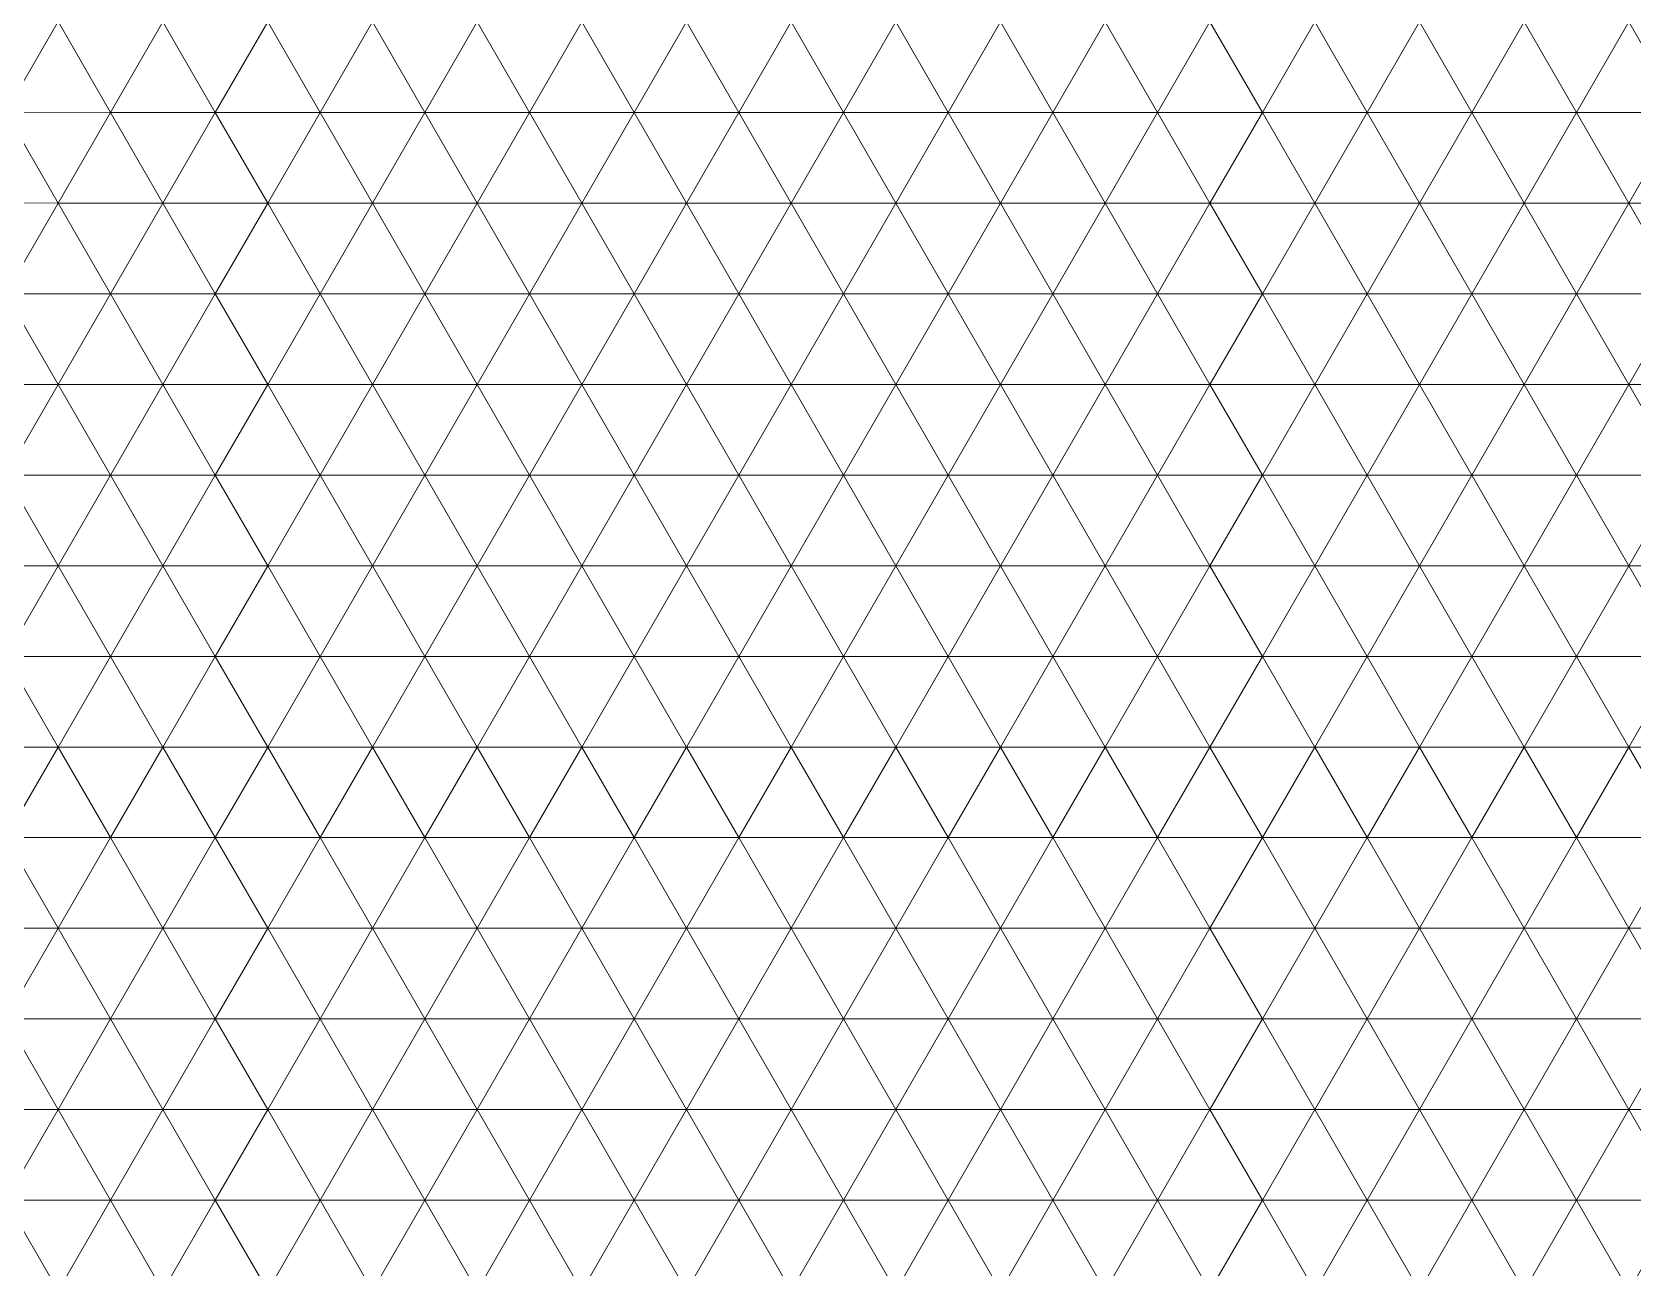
# Model space of a CAD drawing. Extents: x 1.2 to 53.9, y -43.5 to 3.2.
# Drawn here: x 5.05 to 8.108, y -31.497 to -29.135 of the extents above; entities that cross this region are included whole.
import ezdxf

# ---------------------------------------------------------------- set-up
doc = ezdxf.new("R2010")
doc.units = 0
doc.header["$MEASUREMENT"] = 0
doc.layers.add('layer', color=7, linetype='Continuous')

msp = doc.modelspace()

# ---------------------------------------------------------------- linework, layer by layer
at = {"layer": 'layer', "color": 47, "lineweight": 9}
for points in [[(4.8994, -29.1143), (4.9998, -29.2882), (5.0997, -29.1148)], [(4.9998, -29.2882), (5.1999, -29.2884), (5.0997, -29.1148)], [(5.0997, -29.1148), (5.1999, -29.2884), (5.2999, -29.1152)], [(5.1999, -29.2884), (5.4, -29.2886), (5.2999, -29.1152)], [(5.2999, -29.1152), (5.4, -29.2886), (5.5, -29.1153)], [(5.4, -29.2886), (5.6, -29.2886), (5.5, -29.1153)], [(5.5, -29.1153), (5.6, -29.2886), (5.7, -29.1154)], [(5.6, -29.2886), (5.8, -29.2887), (5.7, -29.1154)], [(5.7, -29.1154), (5.8, -29.2887), (5.9, -29.1154)], [(5.8, -29.2887), (6, -29.2887), (5.9, -29.1154)], [(5.9, -29.1154), (6, -29.2887), (6.1, -29.1155)], [(6, -29.2887), (6.2, -29.2887), (6.1, -29.1155)], [(6.1, -29.1155), (6.2, -29.2887), (6.3, -29.1155)], [(6.2, -29.2887), (6.4, -29.2887), (6.3, -29.1155)], [(6.3, -29.1155), (6.4, -29.2887), (6.5, -29.1155)], [(6.4, -29.2887), (6.6, -29.2887), (6.5, -29.1155)], [(6.5, -29.1155), (6.6, -29.2887), (6.7, -29.1155)], [(6.6, -29.2887), (6.8, -29.2887), (6.7, -29.1155)], [(6.7, -29.1155), (6.8, -29.2887), (6.9, -29.1155)], [(6.8, -29.2887), (7, -29.2887), (6.9, -29.1155)], [(6.9, -29.1155), (7, -29.2887), (7.1, -29.1155)], [(7, -29.2887), (7.2, -29.2887), (7.1, -29.1155)], [(7.1, -29.1155), (7.2, -29.2887), (7.3, -29.1155)], [(7.2, -29.2887), (7.4, -29.2887), (7.3, -29.1155)], [(7.3, -29.1155), (7.4, -29.2887), (7.5, -29.1155)], [(7.4, -29.2887), (7.6, -29.2887), (7.5, -29.1155)], [(7.5, -29.1155), (7.6, -29.2887), (7.7, -29.1155)], [(7.6, -29.2887), (7.8, -29.2887), (7.7, -29.1155)], [(7.7, -29.1155), (7.8, -29.2887), (7.9, -29.1155)], [(7.8, -29.2887), (8, -29.2887), (7.9, -29.1155)], [(7.9, -29.1155), (8, -29.2887), (8.1, -29.1155)], [(8, -29.2887), (8.2, -29.2887), (8.1, -29.1155)], [(8.1, -29.1155), (8.2, -29.2887), (8.3, -29.1155)], [(4.8999, -29.4615), (5.0999, -29.4617), (4.9998, -29.2882)], [(4.9998, -29.2882), (5.0999, -29.4617), (5.1999, -29.2884)], [(5.0999, -29.4617), (5.3, -29.4618), (5.1999, -29.2884)], [(5.1999, -29.2884), (5.3, -29.4618), (5.4, -29.2886)], [(5.3, -29.4618), (5.5, -29.4618), (5.4, -29.2886)], [(5.4, -29.2886), (5.5, -29.4618), (5.6, -29.2886)], [(5.5, -29.4618), (5.7, -29.4619), (5.6, -29.2886)], [(5.6, -29.2886), (5.7, -29.4619), (5.8, -29.2887)], [(5.7, -29.4619), (5.9, -29.4619), (5.8, -29.2887)], [(5.8, -29.2887), (5.9, -29.4619), (6, -29.2887)], [(5.9, -29.4619), (6.1, -29.4619), (6, -29.2887)], [(6, -29.2887), (6.1, -29.4619), (6.2, -29.2887)], [(6.1, -29.4619), (6.3, -29.4619), (6.2, -29.2887)], [(6.2, -29.2887), (6.3, -29.4619), (6.4, -29.2887)], [(6.3, -29.4619), (6.5, -29.4619), (6.4, -29.2887)], [(6.4, -29.2887), (6.5, -29.4619), (6.6, -29.2887)], [(6.5, -29.4619), (6.7, -29.4619), (6.6, -29.2887)], [(6.6, -29.2887), (6.7, -29.4619), (6.8, -29.2887)], [(6.7, -29.4619), (6.9, -29.4619), (6.8, -29.2887)], [(6.8, -29.2887), (6.9, -29.4619), (7, -29.2887)], [(6.9, -29.4619), (7.1, -29.4619), (7, -29.2887)], [(7, -29.2887), (7.1, -29.4619), (7.2, -29.2887)], [(7.1, -29.4619), (7.3, -29.4619), (7.2, -29.2887)], [(7.2, -29.2887), (7.3, -29.4619), (7.4, -29.2887)], [(7.3, -29.4619), (7.5, -29.4619), (7.4, -29.2887)], [(7.4, -29.2887), (7.5, -29.4619), (7.6, -29.2887)], [(7.5, -29.4619), (7.7, -29.4619), (7.6, -29.2887)], [(7.6, -29.2887), (7.7, -29.4619), (7.8, -29.2887)], [(7.7, -29.4619), (7.9, -29.4619), (7.8, -29.2887)], [(7.8, -29.2887), (7.9, -29.4619), (8, -29.2887)], [(7.9, -29.4619), (8.1, -29.4619), (8, -29.2887)], [(8, -29.2887), (8.1, -29.4619), (8.2, -29.2887)], [(8.1, -29.4619), (8.3, -29.4619), (8.2, -29.2887)], [(4.8999, -29.4615), (5, -29.635), (5.0999, -29.4617)], [(5, -29.635), (5.2, -29.635), (5.0999, -29.4617)], [(5.0999, -29.4617), (5.2, -29.635), (5.3, -29.4618)], [(5.2, -29.635), (5.4, -29.6351), (5.3, -29.4618)], [(5.3, -29.4618), (5.4, -29.6351), (5.5, -29.4618)], [(5.4, -29.6351), (5.6, -29.6351), (5.5, -29.4618)], [(5.5, -29.4618), (5.6, -29.6351), (5.7, -29.4619)], [(5.6, -29.6351), (5.8, -29.6351), (5.7, -29.4619)], [(5.7, -29.4619), (5.8, -29.6351), (5.9, -29.4619)], [(5.8, -29.6351), (6, -29.6351), (5.9, -29.4619)], [(5.9, -29.4619), (6, -29.6351), (6.1, -29.4619)], [(6, -29.6351), (6.2, -29.6351), (6.1, -29.4619)], [(6.1, -29.4619), (6.2, -29.6351), (6.3, -29.4619)], [(6.2, -29.6351), (6.4, -29.6351), (6.3, -29.4619)], [(6.3, -29.4619), (6.4, -29.6351), (6.5, -29.4619)], [(6.4, -29.6351), (6.6, -29.6351), (6.5, -29.4619)], [(6.5, -29.4619), (6.6, -29.6351), (6.7, -29.4619)], [(6.6, -29.6351), (6.8, -29.6351), (6.7, -29.4619)], [(6.7, -29.4619), (6.8, -29.6351), (6.9, -29.4619)], [(6.8, -29.6351), (7, -29.6351), (6.9, -29.4619)], [(6.9, -29.4619), (7, -29.6351), (7.1, -29.4619)], [(7, -29.6351), (7.2, -29.6351), (7.1, -29.4619)], [(7.1, -29.4619), (7.2, -29.6351), (7.3, -29.4619)], [(7.2, -29.6351), (7.4, -29.6351), (7.3, -29.4619)], [(7.3, -29.4619), (7.4, -29.6351), (7.5, -29.4619)], [(7.4, -29.6351), (7.6, -29.6351), (7.5, -29.4619)], [(7.5, -29.4619), (7.6, -29.6351), (7.7, -29.4619)], [(7.6, -29.6351), (7.8, -29.6351), (7.7, -29.4619)], [(7.7, -29.4619), (7.8, -29.6351), (7.9, -29.4619)], [(7.8, -29.6351), (8, -29.6351), (7.9, -29.4619)], [(7.9, -29.4619), (8, -29.6351), (8.1, -29.4619)], [(8, -29.6351), (8.2, -29.6351), (8.1, -29.4619)], [(8.1, -29.4619), (8.2, -29.6351), (8.3, -29.4619)], [(4.9, -29.8082), (5.1, -29.8082), (5, -29.635)], [(5, -29.635), (5.1, -29.8082), (5.2, -29.635)], [(5.1, -29.8082), (5.3, -29.8083), (5.2, -29.635)], [(5.2, -29.635), (5.3, -29.8083), (5.4, -29.6351)], [(5.3, -29.8083), (5.5, -29.8083), (5.4, -29.6351)], [(5.4, -29.6351), (5.5, -29.8083), (5.6, -29.6351)], [(5.5, -29.8083), (5.7, -29.8083), (5.6, -29.6351)], [(5.6, -29.6351), (5.7, -29.8083), (5.8, -29.6351)], [(5.7, -29.8083), (5.9, -29.8083), (5.8, -29.6351)], [(5.8, -29.6351), (5.9, -29.8083), (6, -29.6351)], [(5.9, -29.8083), (6.1, -29.8083), (6, -29.6351)], [(6, -29.6351), (6.1, -29.8083), (6.2, -29.6351)], [(6.1, -29.8083), (6.3, -29.8083), (6.2, -29.6351)], [(6.2, -29.6351), (6.3, -29.8083), (6.4, -29.6351)], [(6.3, -29.8083), (6.5, -29.8083), (6.4, -29.6351)], [(6.4, -29.6351), (6.5, -29.8083), (6.6, -29.6351)], [(6.5, -29.8083), (6.7, -29.8083), (6.6, -29.6351)], [(6.6, -29.6351), (6.7, -29.8083), (6.8, -29.6351)], [(6.7, -29.8083), (6.9, -29.8083), (6.8, -29.6351)], [(6.8, -29.6351), (6.9, -29.8083), (7, -29.6351)], [(6.9, -29.8083), (7.1, -29.8083), (7, -29.6351)], [(7, -29.6351), (7.1, -29.8083), (7.2, -29.6351)], [(7.1, -29.8083), (7.3, -29.8083), (7.2, -29.6351)], [(7.2, -29.6351), (7.3, -29.8083), (7.4, -29.6351)], [(7.3, -29.8083), (7.5, -29.8083), (7.4, -29.6351)], [(7.4, -29.6351), (7.5, -29.8083), (7.6, -29.6351)], [(7.5, -29.8083), (7.7, -29.8083), (7.6, -29.6351)], [(7.6, -29.6351), (7.7, -29.8083), (7.8, -29.6351)], [(7.7, -29.8083), (7.9, -29.8083), (7.8, -29.6351)], [(7.8, -29.6351), (7.9, -29.8083), (8, -29.6351)], [(7.9, -29.8083), (8.1, -29.8083), (8, -29.6351)], [(8, -29.6351), (8.1, -29.8083), (8.2, -29.6351)], [(8.1, -29.8083), (8.3, -29.8083), (8.2, -29.6351)], [(4.9, -29.8082), (5, -29.9815), (5.1, -29.8082)], [(5, -29.9815), (5.2, -29.9815), (5.1, -29.8082)], [(5.1, -29.8082), (5.2, -29.9815), (5.3, -29.8083)], [(5.2, -29.9815), (5.4, -29.9815), (5.3, -29.8083)], [(5.3, -29.8083), (5.4, -29.9815), (5.5, -29.8083)], [(5.4, -29.9815), (5.6, -29.9815), (5.5, -29.8083)], [(5.5, -29.8083), (5.6, -29.9815), (5.7, -29.8083)], [(5.6, -29.9815), (5.8, -29.9815), (5.7, -29.8083)], [(5.7, -29.8083), (5.8, -29.9815), (5.9, -29.8083)], [(5.8, -29.9815), (6, -29.9815), (5.9, -29.8083)], [(5.9, -29.8083), (6, -29.9815), (6.1, -29.8083)], [(6, -29.9815), (6.2, -29.9815), (6.1, -29.8083)], [(6.1, -29.8083), (6.2, -29.9815), (6.3, -29.8083)], [(6.2, -29.9815), (6.4, -29.9815), (6.3, -29.8083)], [(6.3, -29.8083), (6.4, -29.9815), (6.5, -29.8083)], [(6.4, -29.9815), (6.6, -29.9815), (6.5, -29.8083)], [(6.5, -29.8083), (6.6, -29.9815), (6.7, -29.8083)], [(6.6, -29.9815), (6.8, -29.9815), (6.7, -29.8083)], [(6.7, -29.8083), (6.8, -29.9815), (6.9, -29.8083)], [(6.8, -29.9815), (7, -29.9815), (6.9, -29.8083)], [(6.9, -29.8083), (7, -29.9815), (7.1, -29.8083)], [(7, -29.9815), (7.2, -29.9815), (7.1, -29.8083)], [(7.1, -29.8083), (7.2, -29.9815), (7.3, -29.8083)], [(7.2, -29.9815), (7.4, -29.9815), (7.3, -29.8083)], [(7.3, -29.8083), (7.4, -29.9815), (7.5, -29.8083)], [(7.4, -29.9815), (7.6, -29.9815), (7.5, -29.8083)], [(7.5, -29.8083), (7.6, -29.9815), (7.7, -29.8083)], [(7.6, -29.9815), (7.8, -29.9815), (7.7, -29.8083)], [(7.7, -29.8083), (7.8, -29.9815), (7.9, -29.8083)], [(7.8, -29.9815), (8, -29.9815), (7.9, -29.8083)], [(7.9, -29.8083), (8, -29.9815), (8.1, -29.8083)], [(8, -29.9815), (8.2, -29.9815), (8.1, -29.8083)], [(8.1, -29.8083), (8.2, -29.9815), (8.3, -29.8083)], [(4.9, -30.1547), (5.1, -30.1547), (5, -29.9815)], [(5, -29.9815), (5.1, -30.1547), (5.2, -29.9815)], [(5.1, -30.1547), (5.3, -30.1547), (5.2, -29.9815)], [(5.2, -29.9815), (5.3, -30.1547), (5.4, -29.9815)], [(5.3, -30.1547), (5.5, -30.1547), (5.4, -29.9815)], [(5.4, -29.9815), (5.5, -30.1547), (5.6, -29.9815)], [(5.5, -30.1547), (5.7, -30.1547), (5.6, -29.9815)], [(5.6, -29.9815), (5.7, -30.1547), (5.8, -29.9815)], [(5.7, -30.1547), (5.9, -30.1547), (5.8, -29.9815)], [(5.8, -29.9815), (5.9, -30.1547), (6, -29.9815)], [(5.9, -30.1547), (6.1, -30.1547), (6, -29.9815)], [(6, -29.9815), (6.1, -30.1547), (6.2, -29.9815)], [(6.1, -30.1547), (6.3, -30.1547), (6.2, -29.9815)], [(6.2, -29.9815), (6.3, -30.1547), (6.4, -29.9815)], [(6.3, -30.1547), (6.5, -30.1547), (6.4, -29.9815)], [(6.4, -29.9815), (6.5, -30.1547), (6.6, -29.9815)], [(6.5, -30.1547), (6.7, -30.1547), (6.6, -29.9815)], [(6.6, -29.9815), (6.7, -30.1547), (6.8, -29.9815)], [(6.7, -30.1547), (6.9, -30.1547), (6.8, -29.9815)], [(6.8, -29.9815), (6.9, -30.1547), (7, -29.9815)], [(6.9, -30.1547), (7.1, -30.1547), (7, -29.9815)], [(7, -29.9815), (7.1, -30.1547), (7.2, -29.9815)], [(7.1, -30.1547), (7.3, -30.1547), (7.2, -29.9815)], [(7.2, -29.9815), (7.3, -30.1547), (7.4, -29.9815)], [(7.3, -30.1547), (7.5, -30.1547), (7.4, -29.9815)], [(7.4, -29.9815), (7.5, -30.1547), (7.6, -29.9815)], [(7.5, -30.1547), (7.7, -30.1547), (7.6, -29.9815)], [(7.6, -29.9815), (7.7, -30.1547), (7.8, -29.9815)], [(7.7, -30.1547), (7.9, -30.1547), (7.8, -29.9815)], [(7.8, -29.9815), (7.9, -30.1547), (8, -29.9815)], [(7.9, -30.1547), (8.1, -30.1547), (8, -29.9815)], [(8, -29.9815), (8.1, -30.1547), (8.2, -29.9815)], [(8.1, -30.1547), (8.3, -30.1547), (8.2, -29.9815)], [(4.9, -30.1547), (5, -30.3279), (5.1, -30.1547)], [(5, -30.3279), (5.2, -30.3279), (5.1, -30.1547)], [(5.1, -30.1547), (5.2, -30.3279), (5.3, -30.1547)], [(5.2, -30.3279), (5.4, -30.3279), (5.3, -30.1547)], [(5.3, -30.1547), (5.4, -30.3279), (5.5, -30.1547)], [(5.4, -30.3279), (5.6, -30.3279), (5.5, -30.1547)], [(5.5, -30.1547), (5.6, -30.3279), (5.7, -30.1547)], [(5.6, -30.3279), (5.8, -30.3279), (5.7, -30.1547)], [(5.7, -30.1547), (5.8, -30.3279), (5.9, -30.1547)], [(5.8, -30.3279), (6, -30.3279), (5.9, -30.1547)], [(5.9, -30.1547), (6, -30.3279), (6.1, -30.1547)], [(6, -30.3279), (6.2, -30.3279), (6.1, -30.1547)], [(6.1, -30.1547), (6.2, -30.3279), (6.3, -30.1547)], [(6.2, -30.3279), (6.4, -30.3279), (6.3, -30.1547)], [(6.3, -30.1547), (6.4, -30.3279), (6.5, -30.1547)], [(6.4, -30.3279), (6.6, -30.3279), (6.5, -30.1547)], [(6.5, -30.1547), (6.6, -30.3279), (6.7, -30.1547)], [(6.6, -30.3279), (6.8, -30.3279), (6.7, -30.1547)], [(6.7, -30.1547), (6.8, -30.3279), (6.9, -30.1547)], [(6.8, -30.3279), (7, -30.3279), (6.9, -30.1547)], [(6.9, -30.1547), (7, -30.3279), (7.1, -30.1547)], [(7, -30.3279), (7.2, -30.3279), (7.1, -30.1547)], [(7.1, -30.1547), (7.2, -30.3279), (7.3, -30.1547)], [(7.2, -30.3279), (7.4, -30.3279), (7.3, -30.1547)], [(7.3, -30.1547), (7.4, -30.3279), (7.5, -30.1547)], [(7.4, -30.3279), (7.6, -30.3279), (7.5, -30.1547)], [(7.5, -30.1547), (7.6, -30.3279), (7.7, -30.1547)], [(7.6, -30.3279), (7.8, -30.3279), (7.7, -30.1547)], [(7.7, -30.1547), (7.8, -30.3279), (7.9, -30.1547)], [(7.8, -30.3279), (8, -30.3279), (7.9, -30.1547)], [(7.9, -30.1547), (8, -30.3279), (8.1, -30.1547)], [(8, -30.3279), (8.2, -30.3279), (8.1, -30.1547)], [(8.1, -30.1547), (8.2, -30.3279), (8.3, -30.1547)], [(4.9, -30.5011), (5.1, -30.5011), (5, -30.3279)], [(5, -30.3279), (5.1, -30.5011), (5.2, -30.3279)], [(5.1, -30.5011), (5.3, -30.5011), (5.2, -30.3279)], [(5.2, -30.3279), (5.3, -30.5011), (5.4, -30.3279)], [(5.3, -30.5011), (5.5, -30.5011), (5.4, -30.3279)], [(5.4, -30.3279), (5.5, -30.5011), (5.6, -30.3279)], [(5.5, -30.5011), (5.7, -30.5011), (5.6, -30.3279)], [(5.6, -30.3279), (5.7, -30.5011), (5.8, -30.3279)], [(5.7, -30.5011), (5.9, -30.5011), (5.8, -30.3279)], [(5.8, -30.3279), (5.9, -30.5011), (6, -30.3279)], [(5.9, -30.5011), (6.1, -30.5011), (6, -30.3279)], [(6, -30.3279), (6.1, -30.5011), (6.2, -30.3279)], [(6.1, -30.5011), (6.3, -30.5011), (6.2, -30.3279)], [(6.2, -30.3279), (6.3, -30.5011), (6.4, -30.3279)], [(6.3, -30.5011), (6.5, -30.5011), (6.4, -30.3279)], [(6.4, -30.3279), (6.5, -30.5011), (6.6, -30.3279)], [(6.5, -30.5011), (6.7, -30.5011), (6.6, -30.3279)], [(6.6, -30.3279), (6.7, -30.5011), (6.8, -30.3279)], [(6.7, -30.5011), (6.9, -30.5011), (6.8, -30.3279)], [(6.8, -30.3279), (6.9, -30.5011), (7, -30.3279)], [(6.9, -30.5011), (7.1, -30.5011), (7, -30.3279)], [(7, -30.3279), (7.1, -30.5011), (7.2, -30.3279)], [(7.1, -30.5011), (7.3, -30.5011), (7.2, -30.3279)], [(7.2, -30.3279), (7.3, -30.5011), (7.4, -30.3279)], [(7.3, -30.5011), (7.5, -30.5011), (7.4, -30.3279)], [(7.4, -30.3279), (7.5, -30.5011), (7.6, -30.3279)], [(7.5, -30.5011), (7.7, -30.5011), (7.6, -30.3279)], [(7.6, -30.3279), (7.7, -30.5011), (7.8, -30.3279)], [(7.7, -30.5011), (7.9, -30.5011), (7.8, -30.3279)], [(7.8, -30.3279), (7.9, -30.5011), (8, -30.3279)], [(7.9, -30.5011), (8.1, -30.5011), (8, -30.3279)], [(8, -30.3279), (8.1, -30.5011), (8.2, -30.3279)], [(8.1, -30.5011), (8.3, -30.5011), (8.2, -30.3279)], [(4.9, -30.5011), (5, -30.6743), (5.1, -30.5011)], [(5, -30.6743), (5.2, -30.6743), (5.1, -30.5011)], [(5.1, -30.5011), (5.2, -30.6743), (5.3, -30.5011)], [(5.2, -30.6743), (5.4, -30.6743), (5.3, -30.5011)], [(5.3, -30.5011), (5.4, -30.6743), (5.5, -30.5011)], [(5.4, -30.6743), (5.6, -30.6743), (5.5, -30.5011)], [(5.5, -30.5011), (5.6, -30.6743), (5.7, -30.5011)], [(5.6, -30.6743), (5.8, -30.6743), (5.7, -30.5011)], [(5.7, -30.5011), (5.8, -30.6743), (5.9, -30.5011)], [(5.8, -30.6743), (6, -30.6743), (5.9, -30.5011)], [(5.9, -30.5011), (6, -30.6743), (6.1, -30.5011)], [(6, -30.6743), (6.2, -30.6743), (6.1, -30.5011)], [(6.1, -30.5011), (6.2, -30.6743), (6.3, -30.5011)], [(6.2, -30.6743), (6.4, -30.6743), (6.3, -30.5011)], [(6.3, -30.5011), (6.4, -30.6743), (6.5, -30.5011)], [(6.4, -30.6743), (6.6, -30.6743), (6.5, -30.5011)], [(6.5, -30.5011), (6.6, -30.6743), (6.7, -30.5011)], [(6.6, -30.6743), (6.8, -30.6743), (6.7, -30.5011)], [(6.7, -30.5011), (6.8, -30.6743), (6.9, -30.5011)], [(6.8, -30.6743), (7, -30.6743), (6.9, -30.5011)], [(6.9, -30.5011), (7, -30.6743), (7.1, -30.5011)], [(7, -30.6743), (7.2, -30.6743), (7.1, -30.5011)], [(7.1, -30.5011), (7.2, -30.6743), (7.3, -30.5011)], [(7.2, -30.6743), (7.4, -30.6743), (7.3, -30.5011)], [(7.3, -30.5011), (7.4, -30.6743), (7.5, -30.5011)], [(7.4, -30.6743), (7.6, -30.6743), (7.5, -30.5011)], [(7.5, -30.5011), (7.6, -30.6743), (7.7, -30.5011)], [(7.6, -30.6743), (7.8, -30.6743), (7.7, -30.5011)], [(7.7, -30.5011), (7.8, -30.6743), (7.9, -30.5011)], [(7.8, -30.6743), (8, -30.6743), (7.9, -30.5011)], [(7.9, -30.5011), (8, -30.6743), (8.1, -30.5011)], [(8, -30.6743), (8.2, -30.6743), (8.1, -30.5011)], [(8.1, -30.5011), (8.2, -30.6743), (8.3, -30.5011)], [(5.1, -30.8475), (5, -30.6743), (4.9, -30.8475)], [(5.2, -30.6743), (5, -30.6743), (5.1, -30.8475)], [(5.3, -30.8475), (5.2, -30.6743), (5.1, -30.8475)], [(5.4, -30.6743), (5.2, -30.6743), (5.3, -30.8475)], [(5.5, -30.8475), (5.4, -30.6743), (5.3, -30.8475)], [(5.6, -30.6743), (5.4, -30.6743), (5.5, -30.8475)], [(5.7, -30.8475), (5.6, -30.6743), (5.5, -30.8475)], [(5.8, -30.6743), (5.6, -30.6743), (5.7, -30.8475)], [(5.9, -30.8475), (5.8, -30.6743), (5.7, -30.8475)], [(6, -30.6743), (5.8, -30.6743), (5.9, -30.8475)], [(6.1, -30.8475), (6, -30.6743), (5.9, -30.8475)], [(6.2, -30.6743), (6, -30.6743), (6.1, -30.8475)], [(6.3, -30.8475), (6.2, -30.6743), (6.1, -30.8475)], [(6.4, -30.6743), (6.2, -30.6743), (6.3, -30.8475)], [(6.5, -30.8475), (6.4, -30.6743), (6.3, -30.8475)], [(6.6, -30.6743), (6.4, -30.6743), (6.5, -30.8475)], [(6.7, -30.8475), (6.6, -30.6743), (6.5, -30.8475)], [(6.8, -30.6743), (6.6, -30.6743), (6.7, -30.8475)], [(6.9, -30.8475), (6.8, -30.6743), (6.7, -30.8475)], [(7, -30.6743), (6.8, -30.6743), (6.9, -30.8475)], [(7.1, -30.8475), (7, -30.6743), (6.9, -30.8475)], [(7.2, -30.6743), (7, -30.6743), (7.1, -30.8475)], [(7.3, -30.8475), (7.2, -30.6743), (7.1, -30.8475)], [(7.4, -30.6743), (7.2, -30.6743), (7.3, -30.8475)], [(7.5, -30.8475), (7.4, -30.6743), (7.3, -30.8475)], [(7.6, -30.6743), (7.4, -30.6743), (7.5, -30.8475)], [(7.7, -30.8475), (7.6, -30.6743), (7.5, -30.8475)], [(7.8, -30.6743), (7.6, -30.6743), (7.7, -30.8475)], [(7.9, -30.8475), (7.8, -30.6743), (7.7, -30.8475)], [(8, -30.6743), (7.8, -30.6743), (7.9, -30.8475)], [(8.1, -30.8475), (8, -30.6743), (7.9, -30.8475)], [(8.2, -30.6743), (8, -30.6743), (8.1, -30.8475)], [(8.3, -30.8475), (8.2, -30.6743), (8.1, -30.8475)], [(5.1, -30.8475), (4.9, -30.8475), (5, -31.0207)], [(5.2, -31.0207), (5.1, -30.8475), (5, -31.0207)], [(5.3, -30.8475), (5.1, -30.8475), (5.2, -31.0207)], [(5.4, -31.0207), (5.3, -30.8475), (5.2, -31.0207)], [(5.5, -30.8475), (5.3, -30.8475), (5.4, -31.0207)], [(5.6, -31.0207), (5.5, -30.8475), (5.4, -31.0207)], [(5.7, -30.8475), (5.5, -30.8475), (5.6, -31.0207)], [(5.8, -31.0207), (5.7, -30.8475), (5.6, -31.0207)], [(5.9, -30.8475), (5.7, -30.8475), (5.8, -31.0207)], [(6, -31.0207), (5.9, -30.8475), (5.8, -31.0207)], [(6.1, -30.8475), (5.9, -30.8475), (6, -31.0207)], [(6.2, -31.0207), (6.1, -30.8475), (6, -31.0207)], [(6.3, -30.8475), (6.1, -30.8475), (6.2, -31.0207)], [(6.4, -31.0207), (6.3, -30.8475), (6.2, -31.0207)], [(6.5, -30.8475), (6.3, -30.8475), (6.4, -31.0207)], [(6.6, -31.0207), (6.5, -30.8475), (6.4, -31.0207)], [(6.7, -30.8475), (6.5, -30.8475), (6.6, -31.0207)], [(6.8, -31.0207), (6.7, -30.8475), (6.6, -31.0207)], [(6.9, -30.8475), (6.7, -30.8475), (6.8, -31.0207)], [(7, -31.0207), (6.9, -30.8475), (6.8, -31.0207)], [(7.1, -30.8475), (6.9, -30.8475), (7, -31.0207)], [(7.2, -31.0207), (7.1, -30.8475), (7, -31.0207)], [(7.3, -30.8475), (7.1, -30.8475), (7.2, -31.0207)], [(7.4, -31.0207), (7.3, -30.8475), (7.2, -31.0207)], [(7.5, -30.8475), (7.3, -30.8475), (7.4, -31.0207)], [(7.6, -31.0207), (7.5, -30.8475), (7.4, -31.0207)], [(7.7, -30.8475), (7.5, -30.8475), (7.6, -31.0207)], [(7.8, -31.0207), (7.7, -30.8475), (7.6, -31.0207)], [(7.9, -30.8475), (7.7, -30.8475), (7.8, -31.0207)], [(8, -31.0207), (7.9, -30.8475), (7.8, -31.0207)], [(8.1, -30.8475), (7.9, -30.8475), (8, -31.0207)], [(8.2, -31.0207), (8.1, -30.8475), (8, -31.0207)], [(8.3, -30.8475), (8.1, -30.8475), (8.2, -31.0207)], [(5.1, -31.1939), (5, -31.0207), (4.9, -31.1939)], [(5.2, -31.0207), (5, -31.0207), (5.1, -31.1939)], [(5.3, -31.1939), (5.2, -31.0207), (5.1, -31.1939)], [(5.4, -31.0207), (5.2, -31.0207), (5.3, -31.1939)], [(5.5, -31.1939), (5.4, -31.0207), (5.3, -31.1939)], [(5.6, -31.0207), (5.4, -31.0207), (5.5, -31.1939)], [(5.7, -31.1939), (5.6, -31.0207), (5.5, -31.1939)], [(5.8, -31.0207), (5.6, -31.0207), (5.7, -31.1939)], [(5.9, -31.1939), (5.8, -31.0207), (5.7, -31.1939)], [(6, -31.0207), (5.8, -31.0207), (5.9, -31.1939)], [(6.1, -31.1939), (6, -31.0207), (5.9, -31.1939)], [(6.2, -31.0207), (6, -31.0207), (6.1, -31.1939)], [(6.3, -31.1939), (6.2, -31.0207), (6.1, -31.1939)], [(6.4, -31.0207), (6.2, -31.0207), (6.3, -31.1939)], [(6.5, -31.1939), (6.4, -31.0207), (6.3, -31.1939)], [(6.6, -31.0207), (6.4, -31.0207), (6.5, -31.1939)], [(6.7, -31.1939), (6.6, -31.0207), (6.5, -31.1939)], [(6.8, -31.0207), (6.6, -31.0207), (6.7, -31.1939)], [(6.9, -31.1939), (6.8, -31.0207), (6.7, -31.1939)], [(7, -31.0207), (6.8, -31.0207), (6.9, -31.1939)], [(7.1, -31.1939), (7, -31.0207), (6.9, -31.1939)], [(7.2, -31.0207), (7, -31.0207), (7.1, -31.1939)], [(7.3, -31.1939), (7.2, -31.0207), (7.1, -31.1939)], [(7.4, -31.0207), (7.2, -31.0207), (7.3, -31.1939)], [(7.5, -31.1939), (7.4, -31.0207), (7.3, -31.1939)], [(7.6, -31.0207), (7.4, -31.0207), (7.5, -31.1939)], [(7.7, -31.1939), (7.6, -31.0207), (7.5, -31.1939)], [(7.8, -31.0207), (7.6, -31.0207), (7.7, -31.1939)], [(7.9, -31.1939), (7.8, -31.0207), (7.7, -31.1939)], [(8, -31.0207), (7.8, -31.0207), (7.9, -31.1939)], [(8.1, -31.1939), (8, -31.0207), (7.9, -31.1939)], [(8.2, -31.0207), (8, -31.0207), (8.1, -31.1939)], [(8.3, -31.1939), (8.2, -31.0207), (8.1, -31.1939)], [(5.1, -31.1939), (4.9, -31.1939), (5, -31.3672)], [(5.2, -31.3671), (5.1, -31.1939), (5, -31.3672)], [(5.3, -31.1939), (5.1, -31.1939), (5.2, -31.3671)], [(5.4, -31.3671), (5.3, -31.1939), (5.2, -31.3671)], [(5.5, -31.1939), (5.3, -31.1939), (5.4, -31.3671)], [(5.6, -31.3671), (5.5, -31.1939), (5.4, -31.3671)], [(5.7, -31.1939), (5.5, -31.1939), (5.6, -31.3671)], [(5.8, -31.3671), (5.7, -31.1939), (5.6, -31.3671)], [(5.9, -31.1939), (5.7, -31.1939), (5.8, -31.3671)], [(6, -31.3671), (5.9, -31.1939), (5.8, -31.3671)], [(6.1, -31.1939), (5.9, -31.1939), (6, -31.3671)], [(6.2, -31.3671), (6.1, -31.1939), (6, -31.3671)], [(6.3, -31.1939), (6.1, -31.1939), (6.2, -31.3671)], [(6.4, -31.3671), (6.3, -31.1939), (6.2, -31.3671)], [(6.5, -31.1939), (6.3, -31.1939), (6.4, -31.3671)], [(6.6, -31.3671), (6.5, -31.1939), (6.4, -31.3671)], [(6.7, -31.1939), (6.5, -31.1939), (6.6, -31.3671)], [(6.8, -31.3671), (6.7, -31.1939), (6.6, -31.3671)], [(6.9, -31.1939), (6.7, -31.1939), (6.8, -31.3671)], [(7, -31.3671), (6.9, -31.1939), (6.8, -31.3671)], [(7.1, -31.1939), (6.9, -31.1939), (7, -31.3671)], [(7.2, -31.3671), (7.1, -31.1939), (7, -31.3671)], [(7.3, -31.1939), (7.1, -31.1939), (7.2, -31.3671)], [(7.4, -31.3671), (7.3, -31.1939), (7.2, -31.3671)], [(7.5, -31.1939), (7.3, -31.1939), (7.4, -31.3671)], [(7.6, -31.3671), (7.5, -31.1939), (7.4, -31.3671)], [(7.7, -31.1939), (7.5, -31.1939), (7.6, -31.3671)], [(7.8, -31.3671), (7.7, -31.1939), (7.6, -31.3671)], [(7.9, -31.1939), (7.7, -31.1939), (7.8, -31.3671)], [(8, -31.3671), (7.9, -31.1939), (7.8, -31.3671)], [(8.1, -31.1939), (7.9, -31.1939), (8, -31.3671)], [(8.2, -31.3671), (8.1, -31.1939), (8, -31.3671)], [(8.3, -31.1939), (8.1, -31.1939), (8.2, -31.3671)], [(5.1, -31.5404), (5, -31.3672), (4.9001, -31.5404)], [(5.2, -31.3671), (5, -31.3672), (5.1, -31.5404)], [(5.3, -31.5403), (5.2, -31.3671), (5.1, -31.5404)], [(5.4, -31.3671), (5.2, -31.3671), (5.3, -31.5403)], [(5.5, -31.5403), (5.4, -31.3671), (5.3, -31.5403)], [(5.6, -31.3671), (5.4, -31.3671), (5.5, -31.5403)], [(5.7, -31.5403), (5.6, -31.3671), (5.5, -31.5403)], [(5.8, -31.3671), (5.6, -31.3671), (5.7, -31.5403)], [(5.9, -31.5403), (5.8, -31.3671), (5.7, -31.5403)], [(6, -31.3671), (5.8, -31.3671), (5.9, -31.5403)], [(6.1, -31.5403), (6, -31.3671), (5.9, -31.5403)], [(6.2, -31.3671), (6, -31.3671), (6.1, -31.5403)], [(6.3, -31.5403), (6.2, -31.3671), (6.1, -31.5403)], [(6.4, -31.3671), (6.2, -31.3671), (6.3, -31.5403)], [(6.5, -31.5403), (6.4, -31.3671), (6.3, -31.5403)], [(6.6, -31.3671), (6.4, -31.3671), (6.5, -31.5403)], [(6.7, -31.5403), (6.6, -31.3671), (6.5, -31.5403)], [(6.8, -31.3671), (6.6, -31.3671), (6.7, -31.5403)], [(6.9, -31.5403), (6.8, -31.3671), (6.7, -31.5403)], [(7, -31.3671), (6.8, -31.3671), (6.9, -31.5403)], [(7.1, -31.5403), (7, -31.3671), (6.9, -31.5403)], [(7.2, -31.3671), (7, -31.3671), (7.1, -31.5403)], [(7.3, -31.5403), (7.2, -31.3671), (7.1, -31.5403)], [(7.4, -31.3671), (7.2, -31.3671), (7.3, -31.5403)], [(7.5, -31.5403), (7.4, -31.3671), (7.3, -31.5403)], [(7.6, -31.3671), (7.4, -31.3671), (7.5, -31.5403)], [(7.7, -31.5403), (7.6, -31.3671), (7.5, -31.5403)], [(7.8, -31.3671), (7.6, -31.3671), (7.7, -31.5403)], [(7.9, -31.5403), (7.8, -31.3671), (7.7, -31.5403)], [(8, -31.3671), (7.8, -31.3671), (7.9, -31.5403)], [(8.1, -31.5403), (8, -31.3671), (7.9, -31.5403)], [(8.2, -31.3671), (8, -31.3671), (8.1, -31.5403)], [(8.3, -31.5403), (8.2, -31.3671), (8.1, -31.5403)]]:
    msp.add_3dface(points, dxfattribs=at)

doc.saveas('drawing.dxf')
